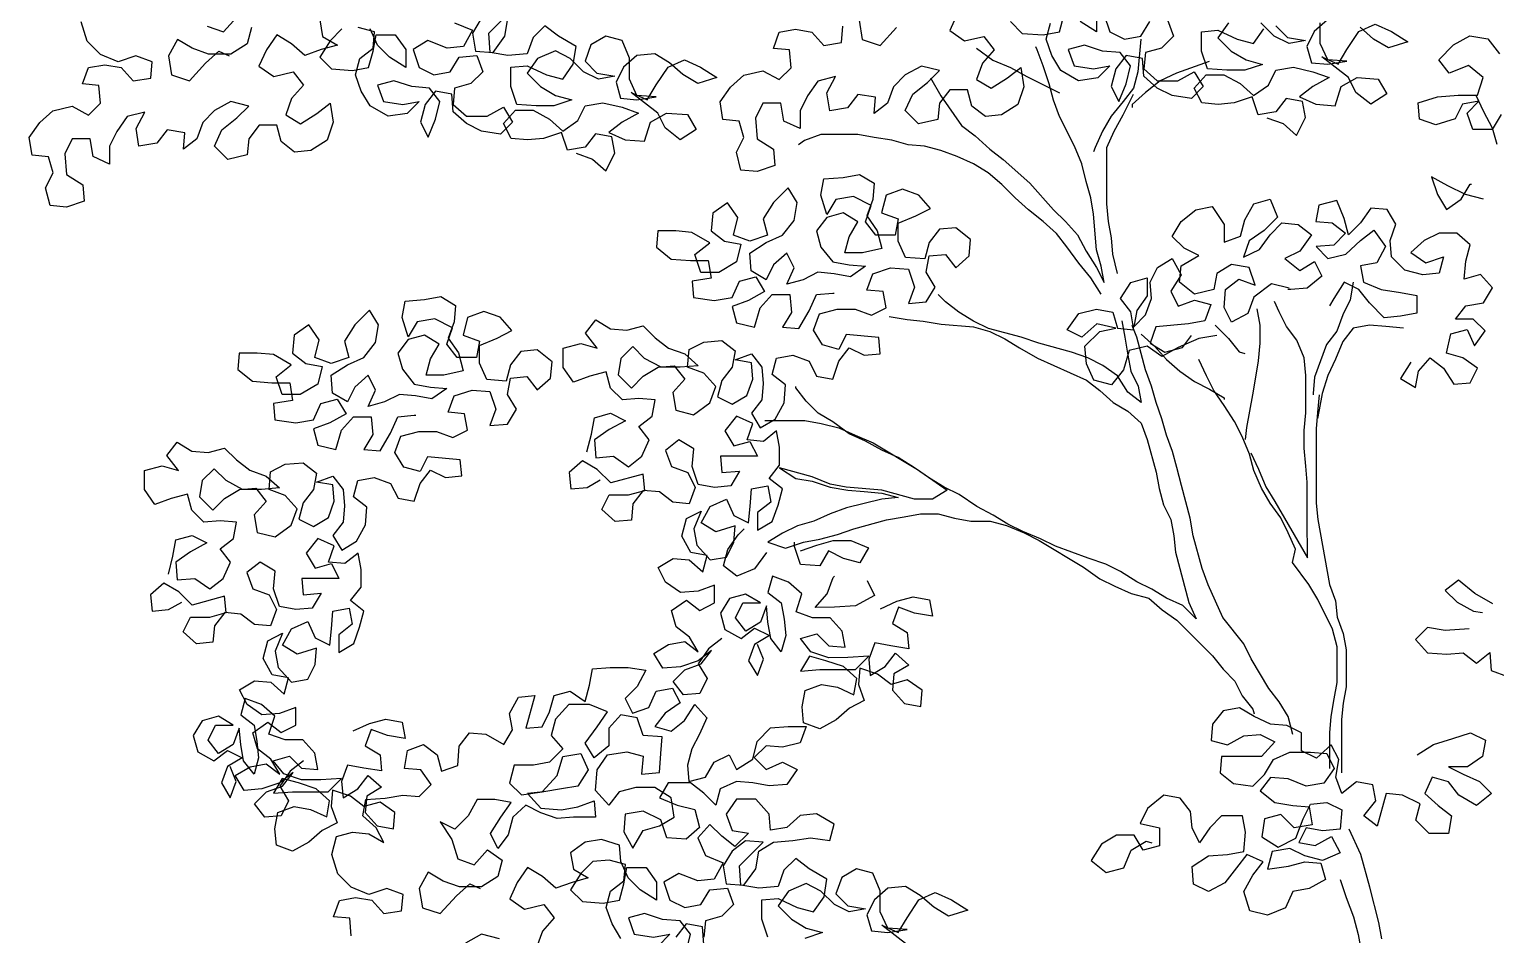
# Model space of a CAD drawing. Header units: millimetres. Extents: x 92.2 to 172.4, y 6.8 to 63.1.
# Drawn here: x 142.662 to 145.018, y 25.86 to 27.314 of the extents above; entities that cross this region are included whole.
import ezdxf

# ---------------------------------------------------------------- set-up
doc = ezdxf.new("R2010")
doc.units = ezdxf.units.MM
doc.layers.add('VEGETAÇÃO', color=64, linetype='Continuous')

# ---------------------------------------------------------------- blocks, each defined once
blk = doc.blocks.new('A$C6B776F95')
for points in [[(2533.4, 3862.9), (2510.7, 3854.7), (2492.2, 3838.2), (2479.8, 3863), (2484, 3885.6), (2506.6, 3889.7), (2521, 3871.2), (2545.7, 3867), (2554, 3891.7), (2578.7, 3883.5), (2601.3, 3881.4), (2624, 3883.4), (2634.3, 3904), (2617.9, 3922.5), (2593.1, 3922.6), (2570.5, 3910.2), (2551.9, 3893.8), (2531.4, 3908.2), (2521.1, 3928.8), (2496.4, 3933), (2469.6, 3926.8), (2446.9, 3918.6), (2469.6, 3906.2), (2488.1, 3891.8), (2465.4, 3881.5), (2438.7, 3879.5), (2430.4, 3906.2), (2407.8, 3918.6), (2379, 3916.6), (2366.6, 3896), (2389.2, 3881.6), (2409.8, 3898), (2420.2, 3918.6), (2457.2, 3947.4), (2434.6, 3937.1), (2422.2, 3957.7), (2405.8, 3982.5), (2383.2, 3992.8), (2360.5, 3982.5), (2337.8, 3968.1), (2364.6, 3959.8), (2385.2, 3972.2), (2403.7, 3988.6)], [(2449.1, 3998.9), (2467.6, 3982.4), (2477.9, 3961.8), (2471.7, 3939.2), (2449, 3937.1), (2422.2, 3941.3), (2449, 3943.3), (2459.3, 3965.9), (2459.4, 3994.8)], [(2521.1, 3990.6), (2504.6, 3974.1), (2479.9, 3970), (2502.6, 3965.9), (2523.2, 3976.2), (2541.7, 3994.7)], [(2587, 3994.7), (2601.4, 3974), (2582.9, 3955.5), (2562.3, 3943.2), (2539.6, 3937), (2564.3, 3928.8), (2589, 3928.8), (2615.8, 3930.8), (2624.1, 3955.5), (2624.1, 3982.3), (2601.4, 3984.3), (2574.7, 3972), (2552, 3965.9), (2537.6, 3986.5)], [(2760, 4006.9), (2751.8, 3982.1), (2731.2, 3971.9), (2708.5, 3976), (2696.2, 3996.6)], [(2671.5, 3998.7), (2663.2, 3976), (2679.7, 3959.6), (2702.3, 3953.4), (2704.4, 3930.7), (2685.8, 3914.2), (2657, 3914.3), (2634.3, 3926.7), (2622, 3906.1), (2638.4, 3889.6), (2665.2, 3893.7), (2685.8, 3904), (2704.3, 3920.4), (2706.4, 3945.1), (2729.1, 3949.2), (2743.5, 3930.7), (2749.6, 3906), (2739.3, 3885.4), (2729.1, 3910.1), (2722.9, 3934.8), (2737.3, 3953.3), (2762, 3955.4), (2786.8, 3963.6), (2809.4, 3957.4), (2801.2, 3934.7), (2774.4, 3930.6), (2751.7, 3934.8), (2768.2, 3918.3), (2795, 3914.1), (2819.7, 3928.5), (2832.1, 3949.1), (2840.3, 3971.8), (2834.2, 3994.4)], [(2889.8, 3996.4), (2873.3, 3980), (2844.4, 3977.9), (2821.8, 3982.1), (2815.6, 4004.7)], [(2770.3, 4006.8), (2770.3, 3982.1), (2793, 3996.5)], [(2963.9, 4006.7), (2974.2, 3984), (2953.6, 3969.6), (2926.8, 3975.8), (2912.4, 3957.3), (2928.8, 3938.7), (2937.1, 3916.1), (2916.4, 3903.7), (2893.8, 3918.2), (2875.3, 3932.6), (2871.1, 3905.8), (2879.4, 3881.1), (2902, 3866.7), (2924.6, 3864.6), (2943.2, 3879), (2949.4, 3901.7), (2974.1, 3901.6), (2988.5, 3883.1), (2990.5, 3860.4), (3017.3, 3854.2), (3035.9, 3872.7), (3025.6, 3895.4), (3005, 3911.9), (2988.5, 3928.4), (3013.3, 3934.5), (3035.9, 3922.2), (3052.4, 3905.7), (3060.6, 3883), (3079.1, 3868.6), (3077.1, 3891.2), (3101.8, 3895.3), (3116.2, 3876.8), (3140.9, 3872.6), (3145, 3897.4), (3132.7, 3920), (3157.4, 3913.8), (3171.8, 3893.2), (3182.1, 3872.6), (3182.1, 3847.9), (3204.7, 3858.2), (3208.9, 3882.9), (3233.6, 3882.9), (3243.8, 3862.3), (3241.8, 3833.4), (3219.1, 3819), (3217, 3796.4), (3241.7, 3788.1), (3264.4, 3790.2), (3270.6, 3814.9), (3260.3, 3835.5), (3266.5, 3858.1), (3289.2, 3860.2), (3293.3, 3884.9), (3278.9, 3905.5), (3260.4, 3922), (3233.6, 3928.2), (3210.9, 3915.8), (3194.5, 3932.3), (3196.6, 3957), (3219.2, 3959.1), (3211, 3981.7), (3188.4, 3985.9), (3165.7, 3981.8), (3149.2, 3963.2), (3124.5, 3967.4), (3122.5, 3990)], [(3099.8, 3998.3), (3095.7, 3971.5), (3071, 3963.3), (3048.3, 3988.1)], [(3493.1, 3813.5), (3470.4, 3805.3), (3451.9, 3788.9), (3439.5, 3813.6), (3443.7, 3836.2), (3466.3, 3840.3), (3480.7, 3821.8), (3505.4, 3817.6), (3513.7, 3842.3), (3538.4, 3834.1), (3561, 3832), (3583.7, 3834), (3594, 3854.6), (3577.6, 3873.2), (3552.8, 3873.2), (3530.2, 3860.9), (3511.6, 3844.4), (3491, 3858.8), (3480.8, 3879.4), (3456.1, 3883.6), (3429.3, 3877.4), (3406.6, 3869.2), (3429.3, 3856.8), (3447.8, 3842.4), (3425.1, 3832.1), (3398.3, 3830.1), (3390.1, 3856.9), (3367.5, 3869.3), (3338.7, 3867.2), (3326.3, 3846.6), (3348.9, 3832.2), (3369.5, 3848.7), (3379.8, 3869.2), (3416.9, 3898), (3394.3, 3887.8), (3381.9, 3908.4), (3365.5, 3933.1), (3342.8, 3943.4), (3320.2, 3933.1), (3297.5, 3918.7), (3324.3, 3910.5), (3344.9, 3922.8), (3363.4, 3939.3), (3384, 3951.6), (3408.8, 3949.5), (3427.3, 3933), (3437.6, 3912.4), (3431.4, 3889.8), (3408.7, 3887.7), (3381.9, 3891.9), (3408.7, 3893.9), (3419, 3916.6), (3419, 3945.4), (3429.4, 3970.1), (3452, 3976.3), (3472.6, 3963.9), (3480.8, 3941.2), (3464.3, 3924.8), (3439.6, 3920.7), (3462.3, 3916.5), (3482.9, 3926.8), (3501.4, 3945.3), (3522, 3955.6), (3546.7, 3945.3), (3561.1, 3924.7), (3542.6, 3906.2), (3522, 3893.8), (3499.3, 3887.7), (3524, 3879.4), (3548.7, 3879.4), (3575.5, 3881.4), (3583.8, 3906.1), (3583.8, 3932.9), (3561.1, 3935), (3534.4, 3922.6), (3511.7, 3916.5), (3497.3, 3937.1), (3493.2, 3961.8), (3517.9, 3976.2), (3536.5, 3990.6), (3552.9, 3974.1), (3561.1, 3951.5), (3587.9, 3949.4), (3612.6, 3953.5), (3614.7, 3980.2), (3581.8, 4013.2)], [(3625, 4000.8), (3637.4, 3980.2), (3633.2, 3955.5), (3608.5, 3953.5), (3592.1, 3976.1), (3588, 4000.9)], [(3662.1, 3994.6), (3637.4, 3984.3), (3649.7, 3961.7), (3672.4, 3959.6), (3699.1, 3969.9), (3719.7, 3957.5), (3711.5, 3932.8), (3690.9, 3922.5), (3668.2, 3926.6), (3655.9, 3947.2), (3631.2, 3949.3), (3622.9, 3926.7), (3639.4, 3910.2), (3662, 3904), (3664.1, 3881.3), (3645.5, 3864.9), (3616.7, 3864.9), (3594, 3877.3), (3581.7, 3856.7), (3598.1, 3840.2), (3624.9, 3844.3), (3645.5, 3854.6), (3664, 3871), (3666.1, 3895.8), (3688.8, 3899.8), (3703.2, 3881.3), (3709.3, 3856.6), (3699, 3836), (3688.7, 3860.7), (3682.6, 3885.4), (3697, 3904), (3721.7, 3906), (3746.5, 3914.2), (3769.1, 3908), (3760.8, 3885.4), (3734.1, 3881.3), (3711.4, 3885.4), (3727.9, 3868.9), (3754.6, 3864.8), (3779.4, 3879.2), (3791.7, 3899.8), (3800, 3922.4), (3793.9, 3945.1), (3775.3, 3959.5), (3773.3, 3982.1), (3795.9, 3988.3)], [(3818.6, 3986.2), (3835.1, 3969.7), (3849.5, 3947.1), (3833, 3930.6), (3804.1, 3928.6), (3781.5, 3932.7), (3775.3, 3955.4), (3771.2, 3978), (3744.5, 3978.1), (3730, 3957.5), (3730, 3932.8), (3752.7, 3947.2), (3769.2, 3963.6), (3779.5, 3986.3)], [(3849.5, 3998.6), (3845.4, 3975.9), (3824.8, 3963.6), (3847.4, 3957.4), (3870.1, 3949.1), (3888.6, 3965.6), (3909.2, 3977.9), (3923.6, 3957.3), (3933.9, 3934.6), (3913.3, 3920.2), (3886.5, 3926.4), (3872.1, 3907.9), (3888.5, 3889.4), (3896.7, 3866.7), (3876.1, 3854.4), (3853.5, 3868.8), (3835, 3883.2), (3830.8, 3856.5), (3839.1, 3831.8), (3861.7, 3817.3), (3884.3, 3815.2), (3902.9, 3829.6), (3909.1, 3852.3), (3933.8, 3852.3), (3948.2, 3833.7), (3950.2, 3811.1), (3977, 3804.9), (3995.6, 3823.4), (3985.3, 3846), (3964.7, 3862.5), (3948.2, 3879), (3973, 3885.2), (3995.6, 3872.8), (4012.1, 3856.3), (4020.3, 3833.6), (4038.8, 3819.2), (4036.8, 3841.9), (4061.5, 3846), (4075.9, 3827.4), (4100.6, 3823.3), (4104.7, 3848), (4092.4, 3870.6), (4117.1, 3864.4), (4131.5, 3843.8), (4141.8, 3823.2), (4141.7, 3798.5), (4164.4, 3808.8), (4168.6, 3833.5), (4193.3, 3833.5), (4203.5, 3812.9), (4201.5, 3784.1), (4178.8, 3769.7), (4176.7, 3747), (4201.4, 3738.8), (4224.1, 3740.8), (4230.3, 3765.5), (4220, 3786.1), (4226.2, 3808.7), (4248.8, 3810.8), (4253, 3835.5), (4238.6, 3856.1), (4220.1, 3872.6), (4193.3, 3878.8), (4170.6, 3866.5), (4154.2, 3882.9), (4156.3, 3907.7), (4178.9, 3909.7), (4170.7, 3932.4), (4148.1, 3936.5), (4125.4, 3932.4), (4108.9, 3913.9), (4084.2, 3918), (4082.2, 3940.7), (4104.8, 3948.9), (4129.5, 3940.6), (4154.2, 3950.9), (4172.8, 3969.4), (4181.1, 3996.2)], [(4006, 3990.2), (3983.3, 3982), (3964.8, 4002.6)], [(3944.2, 3988.2), (3950.4, 3965.5), (3973, 3951.1), (4003.9, 3951), (4026.6, 3959.3), (4047.2, 3971.6), (4059.5, 3948.9), (4055.4, 3922.2), (4030.6, 3914), (4008, 3938.7), (3989.5, 3955.2), (3975.1, 3949)], [(2208, 3867.3), (2220.3, 3846.7), (2247.1, 3846.7), (2255.4, 3869.3), (2238.9, 3885.8), (2261.5, 3881.7), (2271.8, 3861.1), (2298.6, 3852.8), (2321.3, 3861), (2323.3, 3883.7), (2296.6, 3892), (2267.7, 3894), (2241, 3894.1), (2232.8, 3918.8), (2253.4, 3935.2), (2280.1, 3924.9), (2294.6, 3943.4), (2274, 3964), (2251.3, 3976.4), (2226.6, 3972.3), (2210.1, 3951.8)], [(2708.5, 3971.9), (2712.6, 3926.6), (2718.7, 3903.9), (2733.1, 3885.4), (2749.6, 3864.8), (2761.9, 3844.2), (2772.2, 3821.5), (2774.3, 3815.3)], [(3000.9, 3918.1), (2986.5, 3893.4), (2957.6, 3852.2), (2939, 3837.8), (2918.4, 3819.3), (2899.9, 3804.9), (2862.8, 3772), (2829.8, 3735), (2813.3, 3718.5), (2796.8, 3700), (2784.4, 3677.3), (2770, 3654.7), (2759.7, 3634.1), (2763.8, 3656.8), (2770, 3679.4), (2774.2, 3728.8), (2778.3, 3751.5), (2784.5, 3774.1), (2790.7, 3798.8), (2801, 3823.5), (2821.7, 3864.7), (2829.9, 3887.3), (2836.1, 3910), (2844.4, 3934.7), (2852.7, 3957.3), (2854.7, 3961.5)], [(2937.1, 3959.3), (2914.4, 3942.9), (2889.7, 3932.6), (2867, 3920.3), (2821.7, 3897.6)], [(2613.8, 3941.1), (2659, 3924.6), (2681.7, 3914.3), (2702.3, 3897.8), (2720.8, 3881.3), (2720.8, 3877.1)], [(2243, 3894.1), (2232.7, 3871.4), (2220.3, 3848.8), (2214.1, 3826.1)], [(2741.2, 3646.5), (2747.4, 3673.2), (2749.4, 3695.9), (2753.6, 3718.5), (2755.7, 3743.3), (2755.7, 3821.5), (2745.5, 3844.2), (2733.1, 3866.8), (2718.7, 3895.7)], [(2763.8, 3617.6), (2778.2, 3640.3), (2794.7, 3660.8), (2811.2, 3683.5), (2825.7, 3702), (2844.2, 3718.5), (2864.8, 3734.9), (2883.4, 3751.4), (2901.9, 3769.9), (2920.5, 3786.4), (2941.1, 3798.7), (2963.7, 3809), (2986.4, 3817.2), (3009, 3823.3), (3031.7, 3825.4), (3054.4, 3831.5), (3079.1, 3835.6), (3101.7, 3839.7), (3153.2, 3839.7), (3175.9, 3831.4), (3184.1, 3825.2)], [(2232.6, 3749.9), (2257.3, 3756.1), (2282, 3768.4), (2304.7, 3780.7), (2296.4, 3756), (2284.1, 3735.5), (2263.5, 3749.9), (2251.2, 3770.5), (2249.1, 3770.5)], [(3478.2, 3398.7), (3472, 3423.4), (3467.9, 3446.1), (3445.3, 3452.3), (3424.7, 3442), (3447.3, 3429.6), (3467.9, 3415.2), (3465.8, 3390.5), (3441.1, 3392.5), (3420.5, 3378.1), (3402, 3392.6), (3391.7, 3415.2), (3406.1, 3433.8), (3387.6, 3448.2), (3383.5, 3470.8), (3406.2, 3472.9), (3428.8, 3470.8), (3445.3, 3487.3), (3451.5, 3509.9), (3474.2, 3503.7), (3496.8, 3495.5), (3511.2, 3516), (3511.3, 3542.8), (3486.6, 3549), (3463.9, 3542.9), (3480.4, 3563.4), (3466, 3582), (3445.4, 3569.6), (3422.7, 3567.6), (3400.1, 3573.8), (3383.6, 3557.3), (3365.1, 3542.9), (3342.4, 3534.7), (3323.8, 3518.3), (3348.6, 3516.2), (3375.3, 3516.2), (3398, 3528.5), (3414.5, 3545), (3430.9, 3528.5), (3435, 3505.8), (3416.5, 3487.3), (3400, 3503.8), (3379.4, 3516.2), (3356.8, 3518.2), (3342.4, 3499.7), (3358.8, 3481.2), (3354.7, 3456.5), (3330, 3450.3), (3307.3, 3466.8), (3299.1, 3489.5), (3315.6, 3508), (3338.3, 3516.2), (3336.2, 3540.9), (3315.6, 3551.2), (3290.9, 3553.3), (3272.4, 3538.9), (3276.5, 3516.3), (3290.9, 3497.7), (3297, 3475), (3276.4, 3464.8), (3255.9, 3477.1), (3247.6, 3499.8), (3249.7, 3522.5), (3272.4, 3526.6), (3249.7, 3534.8), (3235.3, 3516.3), (3233.2, 3493.6), (3235.3, 3471), (3249.6, 3452.4), (3237.3, 3431.9), (3216.7, 3444.2), (3204.4, 3466.9), (3202.3, 3491.6), (3220.9, 3506), (3214.7, 3528.7), (3192.1, 3532.8), (3169.4, 3524.6), (3159.1, 3504), (3136.4, 3499.9), (3128.2, 3524.6), (3113.8, 3543.2), (3093.2, 3532.9), (3070.6, 3535), (3072.6, 3557.6), (3118, 3561.7), (3128.2, 3541.1), (3150.9, 3547.3), (3163.3, 3567.8), (3155, 3590.5), (3130.3, 3596.7), (3105.6, 3596.7), (3083, 3588.5), (3062.4, 3598.8), (3066.5, 3621.5), (3089.2, 3623.5), (3081, 3646.2), (3056.3, 3654.4), (3031.5, 3652.4), (3023.3, 3627.7), (3031.5, 3605), (3006.8, 3607.1), (2994.4, 3627.7), (3006.8, 3648.3), (3002.7, 3671), (2980.1, 3673), (2965.6, 3654.5), (2947.1, 3671), (2945.1, 3693.7), (2965.7, 3710.1), (2988.3, 3708), (3002.7, 3689.5), (3008.9, 3666.8), (3035.7, 3668.9), (3046, 3691.5), (3046, 3716.2), (3021.3, 3726.5), (3000.7, 3736.9), (3017.2, 3755.4), (3039.9, 3763.6), (3062.5, 3755.3), (3068.7, 3730.6), (3046, 3722.4), (3050.1, 3699.7), (3076.9, 3699.7), (3091.3, 3718.2), (3083.1, 3740.9), (3107.8, 3753.2), (3132.5, 3749.1), (3144.9, 3728.5), (3153.1, 3755.2), (3149, 3777.9), (3122.3, 3780), (3099.6, 3784.1), (3079, 3771.8), (3081.1, 3749.1), (3089.3, 3726.5), (3074.8, 3705.9), (3068.6, 3681.2), (3095.4, 3675), (3120.1, 3675), (3114, 3697.6), (3101.6, 3718.2), (3122.2, 3730.6), (3144.9, 3724.4), (3159.3, 3705.8), (3153.1, 3683.2), (3136.6, 3662.6), (3113.9, 3658.5), (3091.3, 3656.5), (3111.8, 3642), (3134.5, 3646.1), (3157.2, 3648.2), (3177.7, 3637.8), (3200.4, 3631.6), (3190.1, 3654.3), (3200.4, 3674.9), (3218.9, 3658.4), (3229.2, 3637.8), (3249.8, 3650.1), (3251.9, 3674.8), (3229.3, 3689.3), (3206.6, 3699.6), (3190.2, 3720.2), (3186.1, 3744.9), (3198.5, 3765.5), (3219, 3744.9), (3233.4, 3722.2), (3227.2, 3699.6), (3251.9, 3691.3), (3274.6, 3699.5), (3268.4, 3724.3), (3282.9, 3744.8), (3303.4, 3730.4), (3305.5, 3705.7), (3286.9, 3691.3), (3264.3, 3687.2), (3270.4, 3662.5), (3295.1, 3648), (3319.8, 3648), (3328.1, 3672.7), (3307.5, 3689.2), (3332.3, 3703.6), (3354.9, 3705.6), (3379.6, 3705.6), (3381.7, 3683), (3361.1, 3666.5), (3334.3, 3664.5), (3309.6, 3664.5), (3305.4, 3639.8), (3332.2, 3635.6), (3330.1, 3613), (3301.3, 3608.9), (3276.6, 3613), (3266.3, 3635.7), (3243.6, 3641.9), (3231.3, 3621.3), (3253.9, 3608.9), (3276.6, 3600.7), (3270.4, 3578), (3245.6, 3571.9), (3237.4, 3598.7), (3221, 3617.2), (3196.3, 3617.2), (3194.2, 3592.5), (3206.5, 3571.9), (3183.9, 3569.9), (3169.5, 3594.6), (3159.2, 3617.3), (3136.5, 3619.3), (3134.5, 3619.3)], [(2502.3, 3626.1), (2527, 3632.3), (2551.7, 3613.7), (2559.9, 3591), (2582.5, 3578.7), (2592.8, 3599.3), (2590.8, 3624), (2572.3, 3638.4), (2549.6, 3630.2), (2557.9, 3654.9), (2582.6, 3659), (2603.2, 3646.6), (2607.3, 3624), (2634.1, 3617.7), (2654.7, 3634.2), (2652.6, 3656.9), (2627.9, 3671.3), (2648.5, 3681.6), (2665, 3698), (2652.7, 3718.6), (2632.1, 3735.1), (2609.5, 3739.3), (2593, 3714.6), (2592.9, 3689.9), (2570.3, 3698.1), (2564.1, 3720.8), (2551.8, 3743.4), (2529.1, 3749.6), (2518.8, 3724.9), (2537.3, 3706.4), (2557.9, 3692), (2566.1, 3669.3), (2543.5, 3679.6), (2529.1, 3700.2), (2512.6, 3716.7), (2490, 3714.7), (2471.4, 3700.3), (2487.9, 3677.6), (2508.5, 3667.3), (2487.9, 3650.8), (2467.3, 3663.2), (2457, 3642.6), (2477.5, 3626.1), (2500.2, 3624), (2504.3, 3624)], [(2333.3, 3523.3), (2347.7, 3500.6), (2327.1, 3488.3), (2323, 3510.9), (2306.5, 3529.5), (2288, 3515.1), (2273.5, 3492.5), (2250.9, 3494.5), (2240.6, 3515.1), (2261.2, 3529.5), (2283.9, 3535.7), (2277.7, 3562.5), (2255.1, 3568.7), (2244.8, 3546), (2230.4, 3566.6), (2246.9, 3583.1), (2271.6, 3583.1), (2257.2, 3601.6), (2232.5, 3605.8), (2220.1, 3626.4), (2236.6, 3644.9), (2259.3, 3638.7), (2257.2, 3663.4), (2251.1, 3686.1), (2269.6, 3702.5), (2294.3, 3702.5), (2314.9, 3692.2), (2333.4, 3675.7), (2312.8, 3661.3), (2288.1, 3669.5), (2294.3, 3646.9), (2316.9, 3644.8), (2341.7, 3651), (2360.2, 3669.5), (2362.3, 3692.1), (2354.1, 3714.8), (2366.4, 3735.4), (2389.1, 3737.4), (2403.5, 3716.8), (2420, 3700.3), (2426.2, 3723), (2436.5, 3747.7), (2461.2, 3741.5), (2465.3, 3718.8), (2442.6, 3716.8), (2424.1, 3702.4), (2440.5, 3685.9), (2465.2, 3683.8), (2448.8, 3667.3), (2424, 3673.5), (2403.5, 3692.1), (2385, 3706.5), (2368.5, 3683.9), (2380.8, 3661.2), (2403.4, 3657.1), (2399.3, 3634.4), (2374.6, 3624.2), (2347.8, 3620.1), (2325.1, 3616), (2325.1, 3591.3), (2347.8, 3587.1), (2370.4, 3585), (2391, 3605.6), (2405.5, 3624.1), (2426.1, 3634.4), (2440.5, 3611.7), (2446.6, 3601.4)], [(2603.1, 3560.1), (2627.8, 3556), (2656.6, 3543.6), (2679.3, 3531.2), (2699.9, 3545.6), (2724.6, 3539.4), (2732.8, 3512.6), (2749.3, 3492), (2774, 3498.2), (2784.3, 3520.8), (2786.4, 3545.5), (2765.8, 3566.1), (2743.2, 3570.3), (2769.9, 3576.4), (2790.5, 3557.9), (2811.1, 3568.2), (2794.7, 3590.8), (2770, 3597), (2747.3, 3592.9), (2741.1, 3570.3), (2718.4, 3568.2), (2722.6, 3593), (2737, 3611.5), (2722.6, 3634.1), (2700, 3640.3), (2700, 3615.6), (2714.3, 3595), (2718.4, 3572.4), (2702, 3588.9), (2693.8, 3611.5), (2695.8, 3634.2), (2685.6, 3654.8), (2665, 3667.1), (2652.6, 3644.5), (2667, 3621.8), (2656.7, 3601.3), (2634, 3609.5), (2611.4, 3603.4), (2619.6, 3580.7), (2642.3, 3576.6), (2687.6, 3572.4), (2695.8, 3549.7), (2675.2, 3537.4), (2650.5, 3543.6), (2638.1, 3560.1)], [(2413.7, 3634.4), (2417.8, 3609.7), (2428.1, 3589.1), (2436.3, 3566.4), (2450.7, 3547.9), (2467.1, 3502.6), (2469.2, 3479.9), (2469.2, 3477.9)], [(2555.6, 3397.5), (2545.3, 3374.8), (2535, 3350.1), (2522.6, 3329.5), (2477.2, 3251.3), (2477.3, 3306.9), (2477.3, 3356.4), (2479.4, 3379), (2481.5, 3403.7), (2481.5, 3428.4), (2479.4, 3453.1), (2479.5, 3504.6), (2481.6, 3529.3), (2491.9, 3554), (2506.3, 3572.6), (2516.6, 3593.1), (2522.8, 3607.6)], [(2734.9, 3580.6), (2730.8, 3557.9), (2726.6, 3533.2), (2722.5, 3510.6), (2712.2, 3490), (2708.1, 3467.3), (2726.6, 3481.7), (2741, 3504.4), (2761.6, 3518.8), (2782.2, 3529.1), (2804.9, 3537.3), (2850.2, 3549.6), (2874.9, 3557.8), (2920.3, 3570.1), (2940.9, 3580.4), (2961.5, 3592.7), (2980, 3607.1), (2990.3, 3617.4)], [(4059.8, 3228.9), (4053.7, 3253.6), (4049.6, 3276.3), (4026.9, 3282.5), (4006.3, 3272.2), (4029, 3259.8), (4049.6, 3245.4), (4047.5, 3220.7), (4022.8, 3222.7), (4002.2, 3208.3), (3983.6, 3222.8), (3973.4, 3245.4), (3987.8, 3264), (3969.3, 3278.4), (3965.2, 3301), (3987.8, 3303.1), (4010.5, 3301), (4027, 3317.5), (4033.2, 3340.1), (4055.8, 3333.9), (4078.5, 3325.7), (4092.9, 3346.2), (4092.9, 3373), (4068.2, 3379.2), (4045.6, 3373), (4062.1, 3393.6), (4047.7, 3412.2), (4027, 3399.8), (4004.4, 3397.8), (3981.7, 3404), (3965.3, 3387.5), (3946.7, 3373.1), (3924, 3364.9), (3905.5, 3348.5), (3930.2, 3346.4), (3957, 3346.4), (3979.6, 3358.7), (3996.1, 3375.2), (4012.6, 3358.7), (4016.7, 3336), (3998.1, 3317.5), (3981.7, 3334), (3961.1, 3346.4), (3938.4, 3348.4), (3924, 3329.9), (3940.5, 3311.4), (3936.3, 3286.7), (3911.6, 3280.5), (3889, 3297), (3880.8, 3319.7), (3897.3, 3338.2), (3919.9, 3346.4), (3917.9, 3371.1), (3897.3, 3381.4), (3872.6, 3383.5), (3854, 3369.1), (3858.1, 3346.4), (3872.5, 3327.9), (3878.7, 3305.2), (3858.1, 3295), (3837.5, 3307.3), (3829.3, 3330), (3831.4, 3352.7), (3854, 3356.7), (3831.4, 3365), (3816.9, 3346.5), (3814.9, 3323.8), (3816.9, 3301.2), (3831.3, 3282.6), (3818.9, 3262.1), (3798.3, 3274.4), (3786, 3297.1), (3784, 3321.8), (3802.5, 3336.2), (3796.4, 3358.9), (3773.7, 3363), (3751.1, 3354.8), (3740.7, 3334.2), (3718.1, 3330.1), (3709.9, 3354.8), (3695.5, 3373.4), (3674.9, 3363.1), (3652.2, 3365.2), (3654.3, 3387.8), (3699.6, 3391.9), (3709.9, 3371.3), (3732.5, 3377.5), (3744.9, 3398), (3736.7, 3420.7), (3712, 3426.9), (3687.3, 3426.9), (3664.6, 3418.7), (3644, 3429), (3648.2, 3451.7), (3670.8, 3453.7), (3662.6, 3476.4), (3637.9, 3484.6), (3613.2, 3482.6), (3604.9, 3457.9), (3613.1, 3435.2), (3588.4, 3437.3), (3576.1, 3457.9), (3588.5, 3478.5), (3584.4, 3501.2), (3561.7, 3503.2), (3547.3, 3484.7), (3528.8, 3501.2), (3526.7, 3523.9), (3547.3, 3540.3), (3570, 3538.2), (3584.4, 3519.7), (3590.6, 3497), (3617.3, 3499.1), (3627.6, 3521.7), (3627.7, 3546.4), (3603, 3556.7), (3582.4, 3567.1), (3598.9, 3585.6), (3621.5, 3593.8), (3644.2, 3585.5), (3650.3, 3560.8), (3627.7, 3552.6), (3631.8, 3529.9), (3658.5, 3529.9), (3673, 3548.4), (3664.8, 3571.1), (3689.5, 3583.4), (3714.2, 3579.3), (3726.5, 3558.7), (3734.8, 3585.4), (3730.7, 3608.1), (3703.9, 3610.2), (3681.3, 3614.3), (3660.7, 3602), (3662.7, 3579.3), (3670.9, 3556.7), (3656.5, 3536.1), (3650.3, 3511.4), (3677.1, 3505.2), (3701.8, 3505.2), (3695.6, 3527.8), (3683.3, 3548.4), (3703.9, 3560.8), (3726.5, 3554.6), (3740.9, 3536), (3734.7, 3513.4), (3718.2, 3492.8), (3695.6, 3488.7), (3672.9, 3486.7), (3693.5, 3472.2), (3716.2, 3476.3), (3738.8, 3478.4), (3759.4, 3468), (3782, 3461.8), (3771.8, 3484.5), (3782.1, 3505.1), (3800.6, 3488.6), (3810.9, 3468), (3831.5, 3480.3), (3833.6, 3505), (3810.9, 3519.5), (3788.3, 3529.8), (3771.8, 3550.4), (3767.7, 3575.1), (3780.1, 3595.7), (3800.7, 3575.1), (3815.1, 3552.4), (3808.9, 3529.8), (3833.6, 3521.5), (3856.2, 3529.7), (3850.1, 3554.5), (3864.5, 3575), (3885.1, 3560.6), (3887.1, 3535.9), (3868.6, 3521.5), (3845.9, 3517.4), (3852.1, 3492.7), (3876.8, 3478.2), (3901.5, 3478.2), (3909.8, 3502.9), (3889.2, 3519.4), (3913.9, 3533.8), (3936.6, 3535.8), (3961.3, 3535.8), (3963.3, 3513.2), (3942.7, 3496.7), (3915.9, 3494.7), (3891.2, 3494.7), (3887.1, 3470), (3913.8, 3465.8), (3911.8, 3443.2), (3882.9, 3439.1), (3858.2, 3443.2), (3847.9, 3465.9), (3825.3, 3472.1), (3812.9, 3451.5), (3835.6, 3439.1), (3858.2, 3430.9), (3852, 3408.2), (3827.3, 3402.1), (3819.1, 3428.9), (3802.6, 3447.4), (3777.9, 3447.4), (3775.8, 3422.7), (3788.2, 3402.1), (3765.5, 3400.1), (3751.1, 3424.8), (3740.8, 3447.5), (3718.2, 3449.5), (3716.1, 3449.5)], [(2547.5, 3597.2), (2543.4, 3574.6), (2543.4, 3549.9), (2545.4, 3525.2), (2549.5, 3502.5), (2553.6, 3477.8), (2561.8, 3432.5), (2563.8, 3416)], [(3058.3, 3586.5), (3033.5, 3582.4), (3010.9, 3580.3), (2986.2, 3576.2), (2940.9, 3572.2), (2918.2, 3566), (2897.6, 3555.7), (2877, 3543.4), (2852.3, 3529), (2784.3, 3498.2), (2765.7, 3483.8), (2747.2, 3467.3), (2726.6, 3455), (2708, 3438.5), (2699.8, 3415.9), (2687.4, 3370.6), (2683.2, 3347.9), (2677, 3325.3), (2666.7, 3304.7), (2662.6, 3282), (2660.5, 3259.4), (2654.3, 3236.7), (2648.1, 3212), (2641.9, 3189.4), (2631.6, 3166.8), (2650.1, 3185.3), (2672.8, 3195.5), (2693.4, 3207.9), (2714, 3218.2), (2736.7, 3232.6), (2757.3, 3242.8), (2782, 3251), (2827.3, 3267.5), (2847.9, 3277.8), (2872.6, 3288), (2893.2, 3298.3), (2913.8, 3310.6), (2936.5, 3323), (2961.2, 3339.4), (2981.8, 3349.7), (3002.4, 3362), (3023.1, 3376.4), (3045.7, 3390.8), (3068.4, 3401.1), (3091, 3413.5), (3113.7, 3423.7), (3136.4, 3440.2), (3157, 3452.5), (3173.5, 3469), (3187.9, 3487.5), (3187.9, 3489.6)], [(2343.6, 3570.6), (2368.4, 3572.7), (2391, 3574.7), (2413.7, 3570.6), (2428.1, 3552), (2438.3, 3527.3), (2448.6, 3504.7), (2456.8, 3479.9), (2460.9, 3457.3), (2463, 3444.9)], [(2497.6, 3006.2), (2503.8, 3030.9), (2516.2, 3051.5), (2530.6, 3070.1), (2555.3, 3111.2), (2565.6, 3131.8), (2594.5, 3168.8), (2615.1, 3214.1), (2623.4, 3236.8), (2635.8, 3282.1), (2639.9, 3306.8), (2652.3, 3352.1), (2658.5, 3376.8), (2664.7, 3399.4), (2673, 3422.1), (2679.2, 3444.7), (2687.5, 3467.4), (2693.7, 3490), (2701.9, 3512.7), (2714.3, 3558), (2720.5, 3574.4)], [(2605.2, 3574.5), (2586.6, 3556), (2572.2, 3537.5), (2564, 3535.4)], [(2708.1, 3562.1), (2689.6, 3545.6), (2673.1, 3527.1), (2654.5, 3510.6), (2633.9, 3496.2), (2613.3, 3486), (2592.7, 3473.6), (2592.7, 3471.6)], [(2446, 2958.9), (2446.1, 3008.3), (2444.1, 3031), (2440, 3055.7), (2435.9, 3078.4), (2435.9, 3127.8), (2442.1, 3152.5), (2462.7, 3193.7), (2475.1, 3214.3), (2497.8, 3245.1), (2493.7, 3263.7), (2504, 3286.3), (2514.3, 3306.9), (2528.8, 3327.5), (2541.1, 3348.1), (2551.5, 3372.8), (2557.7, 3395.4), (2568, 3420.1), (2578.3, 3440.7), (2592.7, 3463.3), (2607.2, 3483.9), (2617.5, 3504.5), (2627.8, 3527.1)], [(2460.9, 3477.9), (2463, 3453.2), (2465, 3430.5), (2464.9, 3327.5), (2462.8, 3304.9), (2446.3, 3214.3), (2438, 3191.6), (2435.9, 3169), (2427.7, 3146.3), (2423.5, 3123.7), (2423.5, 3072.2), (2427.6, 3049.6), (2429.6, 3026.9), (2429.6, 2952.8)], [(3290.6, 3139.4), (3309.1, 3124.9), (3323.5, 3104.3), (3311.1, 3083.8), (3321.4, 3063.2), (3344, 3061.1), (3358.5, 3079.6), (3342, 3096.1), (3319.3, 3104.3), (3305, 3122.9), (3323.5, 3108.5), (3348.2, 3100.2), (3372.9, 3098.1), (3385.3, 3118.7), (3364.7, 3131.1), (3342, 3135.2), (3323.5, 3120.8), (3335.9, 3141.4), (3354.4, 3155.8), (3360.6, 3178.4), (3340, 3192.9), (3321.5, 3178.5), (3300.9, 3188.8), (3300.9, 3213.5), (3323.6, 3205.2), (3348.3, 3203.2), (3368.9, 3217.6), (3379.2, 3238.1), (3358.6, 3250.5), (3336, 3248.5), (3317.4, 3232), (3311.2, 3254.7), (3333.9, 3258.8), (3346.3, 3281.4), (3340.1, 3306.1), (3319.5, 3316.5), (3329.8, 3291.7), (3325.7, 3269.1), (3307.1, 3248.5), (3284.5, 3252.6), (3274.2, 3273.2), (3272.2, 3295.9), (3298.9, 3287.6), (3319.5, 3300), (3307.2, 3322.6), (3284.5, 3333), (3274.2, 3310.3), (3253.6, 3300), (3251.6, 3322.7), (3249.6, 3347.4), (3226.9, 3351.5), (3222.8, 3328.9), (3241.3, 3314.5), (3241.3, 3289.8), (3220.7, 3302.1), (3212.5, 3324.8), (3206.3, 3347.4), (3224.9, 3361.8), (3210.5, 3380.4), (3210.5, 3405.1), (3214.6, 3427.8), (3233.1, 3413.3), (3255.8, 3415.4), (3247.6, 3438), (3270.2, 3448.3), (3286.7, 3427.7), (3274.3, 3407.1), (3251.7, 3413.3), (3241.4, 3392.7), (3292.8, 3392.7), (3290.8, 3370), (3266.1, 3372.1), (3278.4, 3351.5), (3301, 3349.4), (3323.7, 3353.5), (3332, 3378.2), (3329.9, 3402.9), (3350.5, 3415.3), (3369, 3400.8), (3360.8, 3378.2), (3338.1, 3370), (3327.8, 3349.4), (3336, 3326.7), (3358.7, 3328.8), (3377.2, 3343.2), (3399.9, 3345.2), (3414.3, 3326.7), (3416.3, 3304), (3439, 3301.9), (3457.5, 3318.4), (3447.2, 3339), (3420.5, 3339), (3397.8, 3345.2), (3399.9, 3367.9), (3445.2, 3355.5), (3463.8, 3374), (3484.4, 3386.3), (3502.9, 3369.8), (3500.8, 3347.2), (3478.1, 3349.3), (3459.6, 3359.6)], [(3231.1, 3442.2), (3175.5, 3442.2), (3152.8, 3438.1), (3128.1, 3432), (3105.5, 3421.7), (3080.7, 3411.4), (3018.9, 3374.4), (2977.7, 3345.6), (2998.3, 3333.2), (3023, 3333.2), (3068.3, 3345.5), (3117.8, 3349.6), (3140.4, 3353.7), (3165.1, 3364), (3210.5, 3376.3), (3187.8, 3361.9), (3165.1, 3357.8), (3140.4, 3349.6), (3115.7, 3345.5), (3093, 3343.4), (3068.3, 3341.4), (3045.7, 3335.2), (3068.3, 3333.2), (3117.7, 3320.8), (3140.4, 3312.5), (3163, 3302.2), (3185.7, 3296), (3206.3, 3285.7), (3226.8, 3273.3), (3202.1, 3265.1), (3177.4, 3273.3), (3154.8, 3277.5), (3130.1, 3283.7), (3107.4, 3291.9), (3062.1, 3304.3), (3037.4, 3308.5), (3014.8, 3312.6), (2990, 3312.6), (2967.4, 3306.5), (2944.7, 3302.4), (2918, 3302.4), (2895.3, 3296.2), (2870.6, 3286), (2850, 3275.7), (2788.2, 3238.7), (2765.5, 3222.2), (2744.9, 3212), (2722.2, 3201.7), (2697.5, 3195.5), (2679, 3179.1), (2658.4, 3164.7), (2608.9, 3115.3), (2594.4, 3096.8), (2578, 3080.3), (2567.6, 3059.7), (2553.2, 3041.2), (2551.1, 3035)], [(3228.9, 3258.9), (3245.3, 3236.2), (3270, 3225.9), (3288.6, 3240.3), (3282.4, 3262.9), (3268, 3283.6), (3259.8, 3291.8)], [(3181.5, 3261), (3158.9, 3269.2), (3136.2, 3275.4), (3111.5, 3275.5), (3086.8, 3265.2), (3099.1, 3244.6), (3121.8, 3250.7), (3142.4, 3261), (3154.7, 3240.4), (3181.5, 3242.4), (3189.8, 3267.1), (3189.8, 3273.3)], [(3872.2, 2969.6), (3890.7, 2955.1), (3905.1, 2934.5), (3892.7, 2914), (3903, 2893.3), (3925.7, 2891.3), (3940.1, 2909.8), (3923.6, 2926.3), (3901, 2934.5), (3886.6, 2953.1), (3905.1, 2938.7), (3929.8, 2930.4), (3954.5, 2928.3), (3966.9, 2948.9), (3946.3, 2961.3), (3923.7, 2965.4), (3905.1, 2951), (3917.5, 2971.6), (3936.1, 2986), (3942.3, 3008.6), (3921.7, 3023.1), (3903.1, 3008.7), (3882.5, 3019), (3882.6, 3043.7), (3905.2, 3035.4), (3929.9, 3033.4), (3950.5, 3047.8), (3960.8, 3068.3), (3940.3, 3080.7), (3917.6, 3078.7), (3899.1, 3062.2), (3892.9, 3084.9), (3915.6, 3089), (3927.9, 3111.6), (3921.8, 3136.3), (3901.2, 3146.7), (3911.5, 3121.9), (3907.3, 3099.3), (3888.8, 3078.7), (3866.1, 3082.8), (3855.8, 3103.4), (3853.8, 3126.1), (3880.6, 3117.8), (3901.2, 3130.2), (3888.8, 3152.8), (3866.2, 3163.2), (3855.9, 3140.5), (3835.3, 3130.2), (3833.2, 3152.9), (3831.2, 3177.6), (3808.6, 3181.7), (3804.4, 3159.1), (3822.9, 3144.7), (3822.9, 3120), (3802.3, 3132.3), (3794.1, 3155), (3788, 3177.6), (3806.5, 3192), (3792.1, 3210.6), (3792.1, 3235.3), (3796.3, 3258), (3814.8, 3243.5), (3837.4, 3245.6), (3829.2, 3268.2), (3851.9, 3278.5), (3868.3, 3257.9), (3856, 3237.3), (3833.3, 3243.5), (3823, 3222.9), (3874.5, 3222.9), (3872.4, 3200.2), (3847.7, 3202.3), (3860, 3181.7), (3882.7, 3179.6), (3905.3, 3183.7), (3913.6, 3208.4), (3911.6, 3233.1), (3932.2, 3245.5), (3950.7, 3231), (3942.4, 3208.4), (3919.8, 3200.2), (3909.5, 3179.6), (3917.7, 3156.9), (3940.3, 3159), (3958.9, 3173.4), (3981.5, 3175.4), (3995.9, 3156.9), (3998, 3134.2), (4020.6, 3132.1), (4039.2, 3148.6), (4028.9, 3169.2), (4002.1, 3169.2), (3979.5, 3175.4), (3981.6, 3198.1), (4026.9, 3185.7), (4045.4, 3204.2), (4066, 3216.5), (4084.5, 3200), (4082.4, 3177.4), (4059.8, 3179.5), (4041.3, 3189.8)], [(2219.7, 3187.7), (2244.5, 3202.1), (2267.1, 3220.6), (2285.6, 3206.2), (2269.2, 3189.7), (2246.5, 3177.4), (2234.1, 3175.4)], [(3070.2, 3180.8), (3047.6, 3191.1), (3024.9, 3197.3), (3002.3, 3193.2), (2998.1, 3170.5), (3022.9, 3174.6), (3045.5, 3182.8), (3053.7, 3160.2), (3033.1, 3147.8), (3031.1, 3125.2), (3055.8, 3129.3), (3078.4, 3133.4), (3086.6, 3110.7), (3084.6, 3088.1), (3064, 3100.5), (3049.6, 3119), (3031, 3102.5), (3051.6, 3090.2), (3053.7, 3067.5), (3037.2, 3049), (3014.5, 3044.9), (3012.5, 3067.6), (3033.1, 3081.9), (3055.7, 3075.7), (3074.3, 3090.1), (3099, 3098.4), (3101, 3075.7), (3092.8, 3053.1), (3113.4, 3042.7), (3131.9, 3026.3), (3154.5, 3013.9), (3177.2, 3022.1), (3179.3, 3044.7), (3175.2, 3067.4), (3152.5, 3075.7), (3129.9, 3071.6), (3107.2, 3061.3), (3103.1, 3083.9), (3121.6, 3100.4), (3146.4, 3108.6), (3169, 3114.8), (3181.4, 3094.2), (3154.6, 3096.3), (3105.2, 3096.3), (3086.7, 3114.8), (3115.5, 3112.8), (3142.3, 3112.7), (3167, 3121), (3181.4, 3139.5), (3158.8, 3145.7), (3142.3, 3129.2), (3119.6, 3127.2), (3123.8, 3149.8), (3140.2, 3168.3), (3165, 3168.3), (3187.6, 3176.5), (3179.4, 3201.3), (3198, 3217.7), (3220.6, 3225.9), (3226.8, 3203.3), (3208.2, 3188.9), (3204.1, 3166.2), (3202, 3143.6), (3208.2, 3120.9), (3222.6, 3139.4), (3226.7, 3162.1), (3228.8, 3184.7), (3237, 3162.1), (3257.6, 3149.7), (3272, 3168.2), (3261.8, 3188.8), (3237.1, 3188.8), (3257.7, 3201.2), (3280.3, 3195), (3292.6, 3174.4), (3286.4, 3151.7), (3263.8, 3139.4), (3245.3, 3153.8), (3224.7, 3143.6), (3245.2, 3131.2), (3253.5, 3108.5), (3241.1, 3087.9), (3232.9, 3110.6), (3241.1, 3131.2)], [(3088.8, 3219.9), (3078.5, 3199.3), (3105.2, 3184.9), (3134.1, 3182.8), (3160.9, 3182.7), (3144.4, 3201.3), (3136.2, 3224), (3134.1, 3226)], [(2252.6, 3152.7), (2285.6, 3150.6), (2310.3, 3154.7), (2326.8, 3138.2), (2310.3, 3119.7), (2283.5, 3117.6), (2260.9, 3119.7), (2242.3, 3105.3), (2223.8, 3119.8), (2221.7, 3095), (2199, 3086.8), (2153.7, 3095.1)], [(3031.4, 2712.5), (3068.5, 2741.3), (3045.8, 2731), (3033.5, 2751.6), (3017, 2776.4), (2994.4, 2786.7), (2971.7, 2776.4), (2949.1, 2762), (2975.8, 2753.8), (2996.4, 2766.1), (3015, 2782.6), (3035.6, 2794.9), (3060.3, 2792.8), (3078.8, 2776.3), (3089.1, 2755.7), (3082.9, 2733.1), (3060.2, 2731), (3033.5, 2735.2), (3060.2, 2737.2), (3070.6, 2759.9), (3070.6, 2788.7), (3080.9, 2813.4), (3103.6, 2819.5), (3124.2, 2807.2), (3132.4, 2784.5), (3115.9, 2768), (3091.2, 2764), (3113.8, 2759.8), (3134.4, 2770.1), (3153, 2788.6), (3173.6, 2798.9), (3198.3, 2788.6), (3212.7, 2768), (3194.1, 2749.4), (3173.5, 2737.1), (3150.9, 2730.9), (3175.6, 2722.7)], [(3227, 2724.7), (3235.3, 2749.4), (3235.3, 2776.2), (3212.7, 2778.3), (3185.9, 2765.9), (3163.2, 2759.8), (3148.8, 2780.4), (3144.7, 2805.1), (3169.5, 2819.5), (3188, 2833.9), (3204.5, 2817.4), (3212.7, 2794.7), (3239.5, 2792.6), (3264.2, 2796.7), (3266.3, 2823.5), (3233.3, 2856.5), (3258.1, 2858.5), (3276.6, 2844.1), (3288.9, 2823.5), (3284.8, 2798.8), (3260.1, 2796.7), (3243.6, 2819.4), (3239.5, 2844.1), (3218.9, 2856.5), (3192.2, 2858.6), (3167.4, 2862.7), (3140.7, 2858.6), (3134.5, 2881.3), (3159.2, 2895.7), (3181.9, 2893.6), (3200.4, 2877.1), (3223.1, 2873), (3225.1, 2895.6), (3243.7, 2916.2), (3270.5, 2916.2), (3284.9, 2895.6), (3276.6, 2872.9), (3253.9, 2868.8), (3272.5, 2850.3), (3291, 2864.7), (3307.5, 2881.1), (3324, 2862.6), (3313.6, 2837.9), (3288.9, 2827.6), (3301.3, 2804.9), (3323.9, 2802.9), (3350.7, 2813.1), (3371.3, 2800.8), (3363, 2776.1), (3342.4, 2765.8), (3319.8, 2769.9), (3307.4, 2790.5), (3282.7, 2792.6), (3274.5, 2770), (3290.9, 2753.5), (3313.6, 2747.3), (3315.6, 2724.6)], [(3315.6, 2714.3), (3317.7, 2739), (3340.3, 2743.1), (3354.7, 2724.6)], [(3340.3, 2704), (3334.1, 2728.7), (3348.6, 2747.2), (3373.3, 2749.3), (3398, 2757.5), (3420.6, 2751.3), (3412.4, 2728.6), (3385.6, 2724.6), (3363, 2728.7), (3379.4, 2712.2)], [(3430.9, 2722.5), (3443.3, 2743), (3451.6, 2765.7), (3445.4, 2788.3), (3426.9, 2802.8), (3424.8, 2825.4), (3447.5, 2831.6), (3470.1, 2829.5), (3486.6, 2813), (3501, 2790.3), (3484.5, 2773.9), (3455.7, 2771.9), (3433, 2776), (3426.9, 2798.7), (3422.8, 2821.3), (3396, 2821.3), (3381.6, 2800.8), (3381.5, 2776), (3404.2, 2790.4), (3420.7, 2806.9), (3431, 2829.5), (3433.1, 2852.2), (3457.8, 2860.4), (3480.5, 2856.3), (3501, 2841.8), (3496.9, 2819.2), (3476.3, 2806.8), (3498.9, 2800.6), (3521.6, 2792.4), (3540.1, 2808.8), (3560.7, 2821.2), (3575.1, 2800.6), (3585.4, 2777.9), (3564.8, 2763.5), (3538, 2769.7), (3523.6, 2751.2), (3540.1, 2732.7), (3548.3, 2710)], [(3599.8, 2722.3), (3624.5, 2728.5), (3647.1, 2716.1)], [(3805.7, 2726.2), (3807.8, 2750.9), (3830.5, 2753), (3822.2, 2775.6), (3799.6, 2779.8), (3776.9, 2775.7), (3760.4, 2757.2), (3735.7, 2761.3), (3733.7, 2784), (3756.4, 2792.2), (3781.1, 2783.9), (3805.8, 2794.2), (3824.3, 2812.7), (3832.6, 2839.5), (3826.4, 2864.2), (3803.8, 2870.4), (3781.1, 2868.3), (3760.5, 2856), (3770.9, 2876.6), (3789.4, 2893.1), (3785.3, 2915.7), (3758.5, 2917.8), (3733.8, 2921.9), (3711.2, 2919.9), (3694.7, 2936.4), (3709.1, 2957), (3731.8, 2959), (3727.7, 2983.7), (3705.1, 2992), (3686.5, 2977.6), (3680.3, 2954.9), (3657.7, 2963.2), (3655.6, 2990), (3641.2, 3008.5), (3618.6, 3006.5), (3593.9, 2992.1), (3581.5, 3012.7), (3585.7, 3035.3), (3573.3, 3058), (3550.7, 3060.1), (3563, 3014.8), (3540.3, 3016.8), (3530.1, 3037.4), (3523.9, 3060.1), (3501.3, 3066.3), (3480.6, 3051.9), (3474.5, 3074.6), (3470.4, 3097.2), (3445.7, 3099.3), (3421, 3099.3), (3396.3, 3095.2), (3408.6, 3072.6), (3425, 3056.1), (3414.7, 3035.5), (3392.1, 3043.8), (3381.8, 3066.4), (3359.2, 3070.6), (3348.8, 3050), (3369.4, 3035.5), (3383.8, 3017), (3361.2, 3010.8), (3342.6, 3025.3), (3328.2, 3047.9), (3311.8, 3029.4), (3322, 3006.7), (3332.3, 2986.1), (3338.5, 2963.5), (3336.4, 2940.8), (3313.7, 2947), (3301.4, 2967.6), (3280.8, 2978), (3270.5, 2957.4), (3247.9, 2971.8), (3241.7, 2996.5), (3223.2, 3015.1), (3198.5, 3017.2), (3173.8, 3017.2), (3182, 2994.5), (3206.7, 2988.3), (3229.3, 2990.4), (3245.8, 2973.9), (3229.3, 2957.4), (3206.7, 2967.7), (3186.1, 2957.4), (3200.5, 2936.8), (3225.2, 2934.8), (3247.8, 2938.9), (3270.5, 2940.9), (3293.1, 2930.6), (3299.3, 2907.9), (3315.8, 2924.4), (3334.3, 2938.8), (3365.2, 2938.7), (3377.6, 2918.1), (3352.8, 2907.9), (3328.1, 2901.7), (3321.9, 2877), (3340.4, 2860.5), (3367.2, 2862.5), (3375.5, 2887.3), (3400.2, 2899.6), (3424.9, 2895.4), (3426.9, 2870.7), (3414.6, 2848.1), (3400.2, 2872.8), (3377.5, 2879), (3356.9, 2891.4), (3361.1, 2918.2), (3383.7, 2932.6), (3410.5, 2932.5), (3433.2, 2926.3), (3447.6, 2907.8), (3466.1, 2928.4), (3464.1, 2957.2), (3449.7, 2977.8), (3422.9, 2981.9), (3400.3, 2975.8), (3402.3, 2951.1), (3377.6, 2953.2), (3375.6, 2979.9), (3373.5, 3002.6), (3400.3, 3004.6), (3408.5, 3029.3), (3431.2, 3033.4), (3447.7, 3014.9), (3447.6, 2990.2), (3468.2, 2973.7), (3480.6, 2994.2), (3464.1, 3016.9), (3449.7, 3037.5), (3474.5, 3047.8), (3503.3, 3047.8), (3521.8, 3027.2), (3528, 3004.5), (3511.5, 2986), (3530, 2967.4), (3552.6, 2963.3), (3579.4, 2963.3), (3585.6, 2938.5), (3569.1, 2922.1), (3540.3, 2926.2), (3519.7, 2948.9), (3511.5, 2975.7), (3486.8, 2979.8), (3476.4, 2957.2), (3490.8, 2934.5), (3513.5, 2930.4), (3538.2, 2926.2), (3560.8, 2924.2), (3542.3, 2903.6), (3513.5, 2901.5), (3490.8, 2905.7), (3468.2, 2913.9), (3466.1, 2891.3), (3497, 2891.3), (3519.6, 2889.2), (3542.3, 2897.4), (3562.9, 2907.7), (3581.4, 2891.2), (3587.6, 2866.5), (3602, 2847.9), (3612.3, 2868.5), (3597.9, 2891.2), (3583.5, 2911.8), (3606.1, 2915.9), (3630.9, 2915.9), (3643.2, 2893.2), (3661.7, 2874.6), (3682.3, 2884.9), (3665.8, 2860.2), (3657.5, 2833.5), (3634.9, 2825.2), (3616.4, 2845.8), (3595.8, 2831.4), (3601.9, 2808.8), (3624.6, 2794.4), (3655.5, 2794.3), (3678.1, 2802.5), (3698.7, 2814.9), (3711.1, 2792.2), (3706.9, 2765.4), (3682.2, 2757.2), (3659.6, 2782), (3641, 2798.5), (3626.6, 2792.3)], [(3802.8, 3011), (3780.2, 3021.3), (3757.5, 3027.5), (3734.9, 3023.4), (3730.7, 3000.7), (3755.4, 3004.8), (3778.1, 3013), (3786.3, 2990.4), (3765.7, 2978), (3763.6, 2955.4), (3788.3, 2959.5), (3811, 2963.6), (3819.2, 2940.9), (3817.1, 2918.3), (3796.6, 2930.7), (3782.2, 2949.2), (3763.6, 2932.7), (3784.2, 2920.4), (3786.2, 2897.7), (3769.7, 2879.2), (3747.1, 2875.1), (3745, 2897.7), (3765.6, 2912.1), (3788.3, 2905.9), (3806.8, 2920.3), (3831.6, 2928.6), (3833.6, 2905.9), (3825.3, 2883.3), (3845.9, 2872.9), (3864.4, 2856.5), (3887.1, 2844.1), (3909.7, 2852.3), (3911.8, 2874.9), (3907.7, 2897.6), (3885.1, 2905.9), (3862.4, 2901.8), (3839.8, 2891.5), (3835.7, 2914.1), (3854.2, 2930.6), (3878.9, 2938.8), (3901.6, 2945), (3913.9, 2924.4), (3887.2, 2926.5), (3837.7, 2926.5), (3819.2, 2945), (3848.1, 2943), (3874.8, 2942.9), (3899.5, 2951.2), (3914, 2969.7), (3891.3, 2975.9), (3874.8, 2959.4), (3852.2, 2957.4), (3856.3, 2980), (3872.8, 2998.5), (3897.5, 2998.5), (3920.2, 3006.7), (3912, 3031.5), (3930.5, 3047.9), (3953.2, 3056.1), (3959.3, 3033.5), (3940.8, 3019.1), (3936.7, 2996.4), (3934.6, 2973.8), (3940.7, 2951.1), (3955.2, 2969.6), (3959.3, 2992.3), (3961.4, 3014.9), (3969.6, 2992.3), (3990.2, 2979.9), (4004.6, 2998.4), (3994.3, 3019), (3969.6, 3019), (3990.2, 3031.4), (4012.9, 3025.2), (4025.2, 3004.6), (4019, 2981.9), (3996.4, 2969.6), (3977.8, 2984), (3957.2, 2973.8), (3977.8, 2961.4), (3986, 2938.7), (3973.7, 2918.1), (3965.4, 2940.8), (3973.7, 2961.4)], [(2324.6, 2977.6), (2301.9, 2992), (2275.2, 3000.3), (2250.5, 3008.5), (2229.9, 2998.3), (2233.9, 2975.6), (2254.5, 2961.2), (2281.3, 2961.1), (2260.7, 2950.9), (2238, 2940.6), (2221.5, 2924.1), (2242.1, 2907.6), (2266.8, 2922), (2281.3, 2940.5), (2303.9, 2946.7), (2314.2, 2924), (2295.7, 2907.6), (2277.1, 2893.2), (2281.2, 2868.5), (2308, 2868.4), (2326.5, 2887), (2320.4, 2909.6), (2345.1, 2921.9), (2367.8, 2924), (2380.1, 2878.7), (2398.6, 2893.1), (2382.2, 2913.7), (2386.3, 2936.3), (2409, 2940.4), (2429.5, 2923.9), (2437.8, 2946.6), (2433.7, 2971.3), (2444, 2991.9), (2464.6, 2973.3), (2485.2, 2983.6), (2485.2, 3008.3), (2505.8, 3018.6), (2528.5, 3020.6), (2551.1, 3030.9), (2571.7, 3043.2), (2594.4, 3039.1), (2608.8, 3020.6), (2610.8, 2997.9), (2588.2, 2991.7), (2565.5, 3004.1), (2542.9, 3006.2), (2522.3, 2995.9), (2540.8, 2975.3), (2596.4, 2975.3), (2598.4, 2952.6), (2579.9, 2938.2), (2553.1, 2934.1), (2536.7, 2950.6), (2524.3, 2971.2), (2501.7, 2981.5), (2472.8, 2981.6), (2450.2, 2979.5), (2439.9, 2958.9), (2454.3, 2938.3), (2479, 2934.2), (2503.7, 2944.5), (2528.4, 2946.5), (2542.8, 2927.9), (2522.2, 2911.5), (2497.5, 2907.4), (2474.8, 2905.4), (2470.7, 2880.6), (2495.4, 2876.5), (2513.9, 2895), (2536.6, 2888.8), (2540.7, 2864.1), (2518, 2849.7), (2493.3, 2862.1), (2483.1, 2888.9), (2472.8, 2909.5), (2450.1, 2911.6), (2429.5, 2901.3), (2431.6, 2874.5), (2456.3, 2872.4), (2478.9, 2876.5), (2489.2, 2855.9), (2466.5, 2851.8), (2443.9, 2864.2), (2431.5, 2841.6), (2456.2, 2831.2), (2480.9, 2837.4), (2501.5, 2847.7), (2526.3, 2843.5), (2532.4, 2818.8), (2503.6, 2823), (2480.9, 2829.2), (2458.3, 2827.1), (2452.1, 2804.5), (2474.7, 2792.1), (2497.4, 2788), (2507.7, 2765.3), (2532.4, 2755), (2557.1, 2761.1), (2565.3, 2787.9), (2553, 2810.6), (2538.6, 2829.1), (2561.3, 2839.4), (2575.7, 2820.8), (2592.1, 2800.2), (2614.8, 2787.8), (2635.4, 2798.1), (2637.4, 2822.8), (2614.8, 2837.3), (2588, 2839.4), (2565.4, 2843.5), (2563.4, 2870.3), (2567.5, 2892.9), (2596.3, 2892.9), (2612.8, 2876.4), (2627.2, 2855.8), (2637.5, 2876.4), (2639.6, 2899), (2654, 2917.5), (2676.7, 2921.6), (2699.3, 2903.1), (2709.6, 2882.5), (2682.8, 2876.3), (2682.8, 2851.6), (2705.4, 2845.4), (2717.8, 2866), (2742.5, 2866), (2763.1, 2853.6), (2777.5, 2830.9), (2756.9, 2814.5), (2732.2, 2820.7), (2721.9, 2845.4), (2701.3, 2857.8), (2693.1, 2855.7)], [(2373.8, 2722.2), (2377.9, 2744.8), (2390.3, 2794.2), (2402.7, 2839.5), (2419.2, 2874.5)], [(2431.5, 2804.5), (2423.2, 2779.8), (2412.9, 2753), (2406.7, 2728.3), (2402.6, 2705.7)]]:
    blk.add_lwpolyline(points)

msp = doc.modelspace()

# ---------------------------------------------------------------- block references
at = {"layer": 'VEGETAÇÃO', "xscale": -0.001156395325779158, "yscale": 0.001156395325892845, "zscale": 0.001156395325928699}
msp.add_blockref('A$C6B776F95', (147.5805, 22.7051), dxfattribs=at)

doc.saveas('drawing.dxf')
